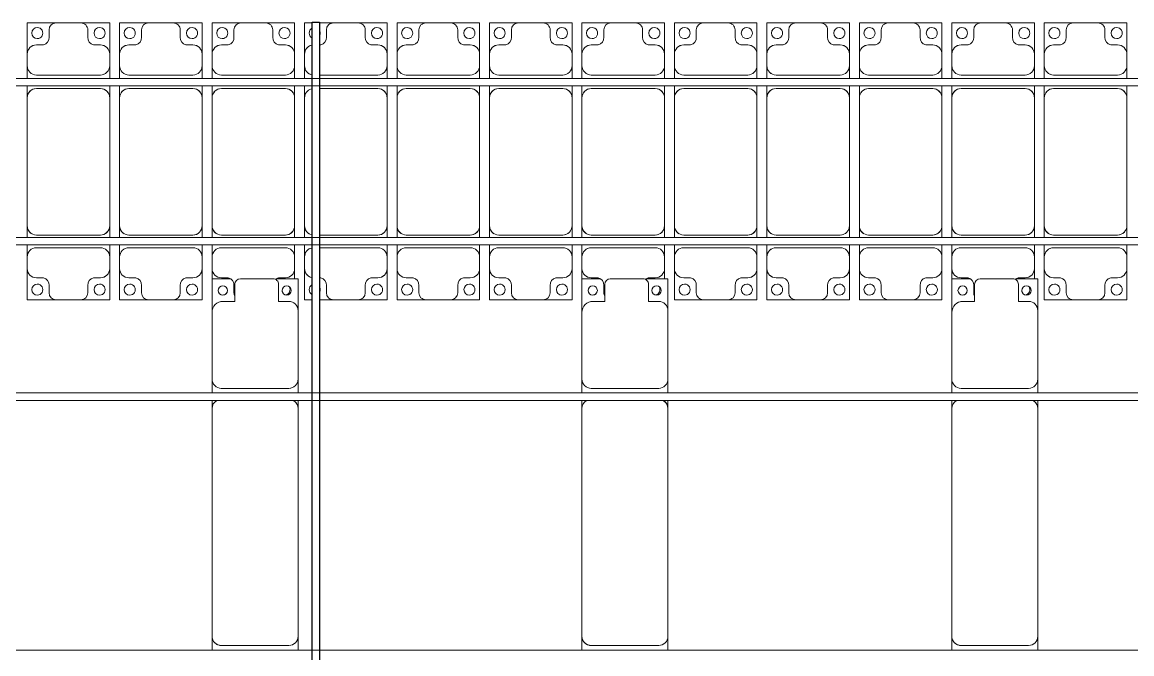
# Model space of a CAD drawing. Header units: millimetres. Extents: x -178706 to 107777, y -87310 to 933.
# Drawn here: x -126151 to -120151, y -8881 to -5467 of the extents above; entities that cross this region are included whole.
import ezdxf

# ---------------------------------------------------------------- set-up
doc = ezdxf.new("R2010")
doc.units = ezdxf.units.MM
doc.layers.add('A-GENM', color=13, linetype='Continuous', lineweight=9)
doc.layers.add('S-BEAM', color=12, linetype='Continuous', lineweight=9)

# ---------------------------------------------------------------- blocks, each defined once
blk = doc.blocks.new('Dai phao do pin - DẢI PHAO ĐỠ PIN-V23-BỐ TRÍ KHUNG KẾT CẤU BÈ PIN 04')
at = {"layer": 'A-GENM', "color": 7}
for p, q in [((67074.7, 241.6), (67149.7, 241.6)), ((68380.3, 241.6), (67149.7, 241.6)), ((68380.3, 241.6), (68424.7, 241.6)), ((68464.7, 241.6), (68539.7, 241.6)), ((68899.7, 241.6), (68539.7, 241.6)), ((68899.7, 241.6), (69082.2, 241.6)), ((69082.2, 241.6), (69082.2, 142.1)), ((67099.7, 191.6), (67099.7, -173.4)), ((68489.7, 191.6), (68489.7, -173.4)), ((68959.7, 118.2), (68959.7, 181.6)), ((69052.2, 118.2), (68959.7, 118.2)), ((69082.2, -88.2), (69082.2, 88.2)), ((68959.7, -173.4), (68959.7, -118.2)), ((68959.7, -118.2), (69052.2, -118.2)), ((69082.2, -105.4), (69082.2, -223.4)), ((67149.7, -223.4), (67074.7, -223.4)), ((67149.7, -223.4), (68380.3, -223.4)), ((68424.7, -223.4), (68380.3, -223.4)), ((68539.7, -223.4), (68464.7, -223.4)), ((68539.7, -223.4), (68909.7, -223.4)), ((69082.2, -223.4), (68909.7, -223.4))]:
    blk.add_line(p, q, dxfattribs=at)
for centre, radius, start, end in [((67149.7, 191.6), 50, 90, 180), ((68380.3, 191.6), 50, 30, 90), ((68380.3, 191.6), 50, 30, 90), ((68539.7, 191.6), 50, 90, 180), ((68899.7, 181.6), 60, 0, 90), ((67149.7, 191.6), 50, 105, 180), ((68539.7, 191.6), 50, 135, 180), ((68899.7, 181.6), 60, 0, 30), ((69018.6, 183.2), 25, 360, 180), ((69018.6, 183.2), 25, 180, 360), ((69052.2, 88.2), 30, 360, 90), ((69052.2, -88.2), 30, 270, 0), ((69052.2, -88.2), 30, 300, 330), ((67149.7, -173.4), 50, 180, 270), ((67149.7, -173.4), 50, 180, 270), ((68539.7, -173.4), 50, 180, 270), ((68539.7, -173.4), 50, 180, 225), ((68909.7, -173.4), 50, 270, 0), ((68909.7, -173.4), 50, 315, 0), ((69018.6, -161.8), 25, 360, 180), ((69018.6, -161.8), 25, 180, 360), ((69018.6, -161.8), 25, 90, 105), ((68380.3, -173.4), 50, 270, 330), ((68380.3, -173.4), 50, 285, 330)]:
    blk.add_arc(centre, radius, start, end, dxfattribs=at)
blk = doc.blocks.new('Dai phao do pin - DẢI PHAO ĐỠ PIN-V24-BỐ TRÍ KHUNG KẾT CẤU BÈ PIN 04')
at = {"layer": 'A-GENM', "color": 7}
for p, q in [((67074.7, 241.6), (67149.7, 241.6)), ((68380.3, 241.6), (67149.7, 241.6)), ((68380.3, 241.6), (68424.7, 241.6)), ((68464.7, 241.6), (68539.7, 241.6)), ((68899.7, 241.6), (68539.7, 241.6)), ((68899.7, 241.6), (69082.2, 241.6)), ((69082.2, 241.6), (69082.2, 142.1)), ((67099.7, 191.6), (67099.7, -173.4)), ((68489.7, 191.6), (68489.7, -173.4)), ((68959.7, 118.2), (68959.7, 181.6)), ((69052.2, 118.2), (68959.7, 118.2)), ((69082.2, -88.2), (69082.2, 88.2)), ((68959.7, -173.4), (68959.7, -118.2)), ((68959.7, -118.2), (69052.2, -118.2)), ((69082.2, -105.4), (69082.2, -223.4)), ((67149.7, -223.4), (67074.7, -223.4)), ((67149.7, -223.4), (68380.3, -223.4)), ((68424.7, -223.4), (68380.3, -223.4)), ((68539.7, -223.4), (68464.7, -223.4)), ((68539.7, -223.4), (68909.7, -223.4)), ((69082.2, -223.4), (68909.7, -223.4))]:
    blk.add_line(p, q, dxfattribs=at)
for centre, radius, start, end in [((67149.7, 191.6), 50, 90, 180), ((68380.3, 191.6), 50, 30, 90), ((68380.3, 191.6), 50, 30, 90), ((68539.7, 191.6), 50, 90, 180), ((68899.7, 181.6), 60, 0, 90), ((67149.7, 191.6), 50, 105, 180), ((68539.7, 191.6), 50, 135, 180), ((68899.7, 181.6), 60, 0, 30), ((69018.6, 183.2), 25, 360, 180), ((69018.6, 183.2), 25, 180, 360), ((69052.2, 88.2), 30, 360, 90), ((69052.2, -88.2), 30, 270, 0), ((69052.2, -88.2), 30, 300, 330), ((67149.7, -173.4), 50, 180, 270), ((67149.7, -173.4), 50, 180, 270), ((68539.7, -173.4), 50, 180, 270), ((68539.7, -173.4), 50, 180, 225), ((68909.7, -173.4), 50, 270, 0), ((68909.7, -173.4), 50, 315, 0), ((69018.6, -161.8), 25, 360, 180), ((69018.6, -161.8), 25, 180, 360), ((69018.6, -161.8), 25, 90, 105), ((68380.3, -173.4), 50, 270, 330), ((68380.3, -173.4), 50, 285, 330)]:
    blk.add_arc(centre, radius, start, end, dxfattribs=at)
blk = doc.blocks.new('Dai phao do pin - DẢI PHAO ĐỠ PIN-V25-BỐ TRÍ KHUNG KẾT CẤU BÈ PIN 04')
at = {"layer": 'A-GENM', "color": 7}
for p, q in [((67074.7, 241.6), (67149.7, 241.6)), ((68380.3, 241.6), (67149.7, 241.6)), ((68380.3, 241.6), (68424.7, 241.6)), ((68464.7, 241.6), (68539.7, 241.6)), ((68899.7, 241.6), (68539.7, 241.6)), ((68899.7, 241.6), (69082.2, 241.6)), ((69082.2, 241.6), (69082.2, 142.1)), ((67099.7, 191.6), (67099.7, -173.4)), ((68489.7, 191.6), (68489.7, -173.4)), ((68959.7, 118.2), (68959.7, 181.6)), ((69052.2, 118.2), (68959.7, 118.2)), ((69082.2, -88.2), (69082.2, 88.2)), ((68959.7, -173.4), (68959.7, -118.2)), ((68959.7, -118.2), (69052.2, -118.2)), ((69082.2, -105.4), (69082.2, -223.4)), ((67149.7, -223.4), (67074.7, -223.4)), ((67149.7, -223.4), (68380.3, -223.4)), ((68424.7, -223.4), (68380.3, -223.4)), ((68539.7, -223.4), (68464.7, -223.4)), ((68539.7, -223.4), (68909.7, -223.4)), ((69082.2, -223.4), (68909.7, -223.4))]:
    blk.add_line(p, q, dxfattribs=at)
for centre, radius, start, end in [((67149.7, 191.6), 50, 90, 180), ((68380.3, 191.6), 50, 30, 90), ((68380.3, 191.6), 50, 30, 90), ((68539.7, 191.6), 50, 90, 180), ((68899.7, 181.6), 60, 0, 90), ((67149.7, 191.6), 50, 105, 180), ((68539.7, 191.6), 50, 135, 180), ((68899.7, 181.6), 60, 0, 30), ((69018.6, 183.2), 25, 360, 180), ((69018.6, 183.2), 25, 180, 360), ((69052.2, 88.2), 30, 360, 90), ((69052.2, -88.2), 30, 270, 0), ((69052.2, -88.2), 30, 300, 330), ((67149.7, -173.4), 50, 180, 270), ((67149.7, -173.4), 50, 180, 270), ((68539.7, -173.4), 50, 180, 270), ((68539.7, -173.4), 50, 180, 225), ((68909.7, -173.4), 50, 270, 0), ((68909.7, -173.4), 50, 315, 0), ((69018.6, -161.8), 25, 360, 180), ((69018.6, -161.8), 25, 180, 360), ((69018.6, -161.8), 25, 90, 105), ((68380.3, -173.4), 50, 270, 330), ((68380.3, -173.4), 50, 285, 330)]:
    blk.add_arc(centre, radius, start, end, dxfattribs=at)
blk = doc.blocks.new('Dầm C52 - Dầm C52-21052-BỐ TRÍ KHUNG KẾT CẤU BÈ PIN 04')
at = {"layer": 'S-BEAM', "color": 1}
blk.add_line((63551.9, -20), (-63551.9, -20), dxfattribs=at)
blk = doc.blocks.new('Dầm C52 - Dầm C52-21053-BỐ TRÍ KHUNG KẾT CẤU BÈ PIN 04')
at = {"layer": 'S-BEAM', "color": 1}
for p, q in [((-63553.8, 20), (63553.8, 20)), ((63553.8, -20), (-63553.8, -20))]:
    blk.add_line(p, q, dxfattribs=at)
blk = doc.blocks.new('Dầm C52 - Dầm C52-21054-BỐ TRÍ KHUNG KẾT CẤU BÈ PIN 04')
at = {"layer": 'S-BEAM', "color": 1}
for p, q in [((-63555, 20), (63555, 20)), ((63555, -20), (-63555, -20))]:
    blk.add_line(p, q, dxfattribs=at)
blk = doc.blocks.new('Dầm C52 - Dầm C52-21055-BỐ TRÍ KHUNG KẾT CẤU BÈ PIN 04')
at = {"layer": 'S-BEAM', "color": 1}
for p, q in [((-63556.2, 20), (63556.2, 20)), ((63556.2, -20), (-63556.2, -20))]:
    blk.add_line(p, q, dxfattribs=at)
blk = doc.blocks.new('Dầm C52 - Hộp 40x60-15957-BỐ TRÍ KHUNG KẾT CẤU BÈ PIN 04')
at = {"layer": 'S-BEAM', "color": 3, "lineweight": 25}
for p, q in [((-37160, 20), (37160, 20)), ((37160, 20), (37160, -20)), ((37160, -20), (-37160, -20))]:
    blk.add_line(p, q, dxfattribs=at)
blk = doc.blocks.new('Dai phaodi lai - DẢI PHAO ĐI LẠI-21666-BỐ TRÍ KHUNG KẾT CẤU BÈ PIN 04')
at = {"layer": 'A-GENM', "color": 7}
for p, q in [((44776.8, 748.4), (44933.1, 748.4)), ((44776.8, 579.3), (44776.8, 748.4)), ((45066.9, 748.4), (44933.1, 748.4)), ((45066.9, 748.4), (45223.2, 748.4)), ((45223.2, 748.4), (45223.2, 579.3)), ((45276.8, 748.4), (45433.1, 748.4)), ((45276.8, 579.3), (45276.8, 748.4)), ((45566.9, 748.4), (45433.1, 748.4)), ((45566.9, 748.4), (45723.2, 748.4)), ((45723.2, 748.4), (45723.2, 579.3)), ((45776.8, 748.4), (45933.1, 748.4)), ((45776.8, 579.3), (45776.8, 748.4)), ((46066.9, 748.4), (45933.1, 748.4)), ((46066.9, 748.4), (46223.2, 748.4)), ((46223.2, 748.4), (46223.2, 579.3)), ((46276.8, 748.4), (46318.3, 748.4)), ((46276.8, 579.3), (46276.8, 748.4)), ((46358.3, 748.4), (46433.1, 748.4)), ((46566.9, 748.4), (46433.1, 748.4)), ((46566.9, 748.4), (46723.2, 748.4)), ((46723.2, 748.4), (46723.2, 579.3)), ((46776.8, 748.4), (46933.1, 748.4)), ((46776.8, 579.3), (46776.8, 748.4)), ((47066.9, 748.4), (46933.1, 748.4)), ((47066.9, 748.4), (47223.2, 748.4)), ((47223.2, 748.4), (47223.2, 579.3)), ((47276.8, 748.4), (47433.1, 748.4)), ((47276.8, 579.3), (47276.8, 748.4)), ((47566.9, 748.4), (47433.1, 748.4)), ((47566.9, 748.4), (47723.2, 748.4)), ((47723.2, 748.4), (47723.2, 579.3)), ((47776.8, 748.4), (47933.1, 748.4)), ((47776.8, 579.3), (47776.8, 748.4)), ((48066.9, 748.4), (47933.1, 748.4)), ((48066.9, 748.4), (48223.2, 748.4)), ((48223.2, 748.4), (48223.2, 579.3)), ((48276.8, 748.4), (48433.1, 748.4)), ((48276.8, 579.3), (48276.8, 748.4)), ((48566.9, 748.4), (48433.1, 748.4)), ((48566.9, 748.4), (48723.2, 748.4)), ((48723.2, 748.4), (48723.2, 579.3)), ((48776.8, 748.4), (48933.1, 748.4)), ((48776.8, 579.3), (48776.8, 748.4)), ((49066.9, 748.4), (48933.1, 748.4)), ((49066.9, 748.4), (49223.2, 748.4)), ((49223.2, 748.4), (49223.2, 579.3)), ((49276.8, 748.4), (49433.1, 748.4)), ((49276.8, 579.3), (49276.8, 748.4)), ((49566.9, 748.4), (49433.1, 748.4)), ((49566.9, 748.4), (49723.2, 748.4)), ((49723.2, 748.4), (49723.2, 579.3)), ((49776.8, 748.4), (49933.1, 748.4)), ((49776.8, 579.3), (49776.8, 748.4)), ((50066.9, 748.4), (49933.1, 748.4)), ((50066.9, 748.4), (50223.2, 748.4)), ((50223.2, 748.4), (50223.2, 579.3)), ((50276.8, 748.4), (50433.1, 748.4)), ((50276.8, 579.3), (50276.8, 748.4)), ((50566.9, 748.4), (50433.1, 748.4)), ((50566.9, 748.4), (50723.2, 748.4)), ((50723.2, 748.4), (50723.2, 579.3)), ((44895.1, 710.4), (44895.1, 670.7)), ((45104.9, 670.7), (45104.9, 710.4)), ((45395.1, 710.4), (45395.1, 670.7)), ((45604.9, 670.7), (45604.9, 710.4)), ((45895.1, 710.4), (45895.1, 670.7)), ((46104.9, 670.7), (46104.9, 710.4)), ((46395.1, 710.4), (46395.1, 670.7)), ((46604.9, 670.7), (46604.9, 710.4)), ((46895.1, 710.4), (46895.1, 670.7)), ((47104.9, 670.7), (47104.9, 710.4)), ((47395.1, 710.4), (47395.1, 670.7)), ((47604.9, 670.7), (47604.9, 710.4)), ((47895.1, 710.4), (47895.1, 670.7)), ((48104.9, 670.7), (48104.9, 710.4)), ((48395.1, 710.4), (48395.1, 670.7)), ((48604.9, 670.7), (48604.9, 710.4)), ((48895.1, 710.4), (48895.1, 670.7)), ((49104.9, 670.7), (49104.9, 710.4)), ((49395.1, 710.4), (49395.1, 670.7)), ((49604.9, 670.7), (49604.9, 710.4)), ((49895.1, 710.4), (49895.1, 670.7)), ((50104.9, 670.7), (50104.9, 710.4)), ((50395.1, 710.4), (50395.1, 670.7)), ((50604.9, 670.7), (50604.9, 710.4)), ((44864.3, 629.3), (44826.8, 629.3)), ((45173.2, 629.3), (45135.7, 629.3)), ((45364.3, 629.3), (45326.8, 629.3)), ((45673.2, 629.3), (45635.7, 629.3)), ((45864.3, 629.3), (45826.8, 629.3)), ((46173.2, 629.3), (46135.7, 629.3)), ((46364.3, 629.3), (46358.3, 629.3)), ((46673.2, 629.3), (46635.7, 629.3)), ((46864.3, 629.3), (46826.8, 629.3)), ((47173.2, 629.3), (47135.7, 629.3)), ((47364.3, 629.3), (47326.8, 629.3)), ((47673.2, 629.3), (47635.7, 629.3)), ((47864.3, 629.3), (47826.8, 629.3)), ((48173.2, 629.3), (48135.7, 629.3)), ((48364.3, 629.3), (48326.8, 629.3)), ((48673.2, 629.3), (48635.7, 629.3)), ((48864.3, 629.3), (48826.8, 629.3)), ((49173.2, 629.3), (49135.7, 629.3)), ((49364.3, 629.3), (49326.8, 629.3)), ((49673.2, 629.3), (49635.7, 629.3)), ((49864.3, 629.3), (49826.8, 629.3)), ((50173.2, 629.3), (50135.7, 629.3)), ((50364.3, 629.3), (50326.8, 629.3)), ((50673.2, 629.3), (50635.7, 629.3)), ((44776.8, 579.3), (44776.8, 516.7)), ((45223.2, 516.7), (45223.2, 579.3)), ((45276.8, 579.3), (45276.8, 516.7)), ((45723.2, 516.7), (45723.2, 579.3)), ((45776.8, 579.3), (45776.8, 516.7)), ((46223.2, 516.7), (46223.2, 579.3)), ((46276.8, 579.3), (46276.8, 516.7)), ((46723.2, 516.7), (46723.2, 579.3)), ((46776.8, 579.3), (46776.8, 516.7)), ((47223.2, 516.7), (47223.2, 579.3)), ((47276.8, 579.3), (47276.8, 516.7)), ((47723.2, 516.7), (47723.2, 579.3)), ((47776.8, 579.3), (47776.8, 516.7)), ((48223.2, 516.7), (48223.2, 579.3)), ((48276.8, 579.3), (48276.8, 516.7)), ((48723.2, 516.7), (48723.2, 579.3)), ((48776.8, 579.3), (48776.8, 516.7)), ((49223.2, 516.7), (49223.2, 579.3)), ((49276.8, 579.3), (49276.8, 516.7)), ((49723.2, 516.7), (49723.2, 579.3)), ((49776.8, 579.3), (49776.8, 516.7)), ((50223.2, 516.7), (50223.2, 579.3)), ((50276.8, 579.3), (50276.8, 516.7)), ((50723.2, 516.7), (50723.2, 579.3)), ((44776.8, 447.9), (44776.8, 516.7)), ((45223.2, 516.7), (45223.2, 447.9)), ((45276.8, 447.9), (45276.8, 516.7)), ((45723.2, 516.7), (45723.2, 447.9)), ((45776.8, 447.9), (45776.8, 516.7)), ((46223.2, 516.7), (46223.2, 447.9)), ((46276.8, 447.9), (46276.8, 516.7)), ((46723.2, 516.7), (46723.2, 447.9)), ((46776.8, 447.9), (46776.8, 516.7)), ((47223.2, 516.7), (47223.2, 447.9)), ((47276.8, 447.9), (47276.8, 516.7)), ((47723.2, 516.7), (47723.2, 447.9)), ((47776.8, 447.9), (47776.8, 516.7)), ((48223.2, 516.7), (48223.2, 447.9)), ((48276.8, 447.9), (48276.8, 516.7)), ((48723.2, 516.7), (48723.2, 447.9)), ((48776.8, 447.9), (48776.8, 516.7)), ((49223.2, 516.7), (49223.2, 447.9)), ((49276.8, 447.9), (49276.8, 516.7)), ((49723.2, 516.7), (49723.2, 447.9)), ((49776.8, 447.9), (49776.8, 516.7)), ((50223.2, 516.7), (50223.2, 447.9)), ((50276.8, 447.9), (50276.8, 516.7)), ((50723.2, 516.7), (50723.2, 447.9)), ((44826.8, 466.7), (45173.2, 466.7)), ((45326.8, 466.7), (45673.2, 466.7)), ((45826.8, 466.7), (46173.2, 466.7)), ((46358.3, 466.7), (46673.2, 466.7)), ((46826.8, 466.7), (47173.2, 466.7)), ((47326.8, 466.7), (47673.2, 466.7)), ((47826.8, 466.7), (48173.2, 466.7)), ((48326.8, 466.7), (48673.2, 466.7)), ((48826.8, 466.7), (49173.2, 466.7)), ((49326.8, 466.7), (49673.2, 466.7)), ((49826.8, 466.7), (50173.2, 466.7)), ((50326.8, 466.7), (50673.2, 466.7)), ((44776.8, 343.3), (44776.8, 407.9)), ((45173.2, 393.3), (44826.8, 393.3)), ((45223.2, 407.9), (45223.2, 343.3)), ((45276.8, 343.3), (45276.8, 407.9)), ((45673.2, 393.3), (45326.8, 393.3)), ((45723.2, 407.9), (45723.2, 343.3)), ((45776.8, 343.3), (45776.8, 407.9)), ((46173.2, 393.3), (45826.8, 393.3)), ((46223.2, 407.9), (46223.2, 343.3)), ((46276.8, 343.3), (46276.8, 407.9)), ((46673.2, 393.3), (46358.3, 393.3)), ((46723.2, 407.9), (46723.2, 343.3)), ((46776.8, 343.3), (46776.8, 407.9)), ((47173.2, 393.3), (46826.8, 393.3)), ((47223.2, 407.9), (47223.2, 343.3)), ((47276.8, 343.3), (47276.8, 407.9)), ((47673.2, 393.3), (47326.8, 393.3)), ((47723.2, 407.9), (47723.2, 343.3)), ((47776.8, 343.3), (47776.8, 407.9)), ((48173.2, 393.3), (47826.8, 393.3)), ((48223.2, 407.9), (48223.2, 343.3)), ((48276.8, 343.3), (48276.8, 407.9)), ((48673.2, 393.3), (48326.8, 393.3)), ((48723.2, 407.9), (48723.2, 343.3)), ((48776.8, 343.3), (48776.8, 407.9)), ((49173.2, 393.3), (48826.8, 393.3)), ((49223.2, 407.9), (49223.2, 343.3)), ((49276.8, 343.3), (49276.8, 407.9)), ((49673.2, 393.3), (49326.8, 393.3)), ((49723.2, 407.9), (49723.2, 343.3)), ((49776.8, 343.3), (49776.8, 407.9)), ((50173.2, 393.3), (49826.8, 393.3)), ((50223.2, 407.9), (50223.2, 343.3)), ((50276.8, 343.3), (50276.8, 407.9)), ((50673.2, 393.3), (50326.8, 393.3)), ((50723.2, 407.9), (50723.2, 343.3)), ((44776.8, 343.3), (44776.8, -348.3)), ((45223.2, -348.3), (45223.2, 343.3)), ((45276.8, 343.3), (45276.8, -348.3)), ((45723.2, -348.3), (45723.2, 343.3)), ((45776.8, 343.3), (45776.8, -348.3)), ((46223.2, -348.3), (46223.2, 343.3)), ((46276.8, 343.3), (46276.8, -348.3)), ((46723.2, -348.3), (46723.2, 343.3)), ((46776.8, 343.3), (46776.8, -348.3)), ((47223.2, -348.3), (47223.2, 343.3)), ((47276.8, 343.3), (47276.8, -348.3)), ((47723.2, -348.3), (47723.2, 343.3)), ((47776.8, 343.3), (47776.8, -348.3)), ((48223.2, -348.3), (48223.2, 343.3)), ((48276.8, 343.3), (48276.8, -348.3)), ((48723.2, -348.3), (48723.2, 343.3)), ((48776.8, 343.3), (48776.8, -348.3)), ((49223.2, -348.3), (49223.2, 343.3)), ((49276.8, 343.3), (49276.8, -348.3)), ((49723.2, -348.3), (49723.2, 343.3)), ((49776.8, 343.3), (49776.8, -348.3)), ((50223.2, -348.3), (50223.2, 343.3)), ((50276.8, 343.3), (50276.8, -348.3)), ((50723.2, -348.3), (50723.2, 343.3)), ((44776.8, -412.1), (44776.8, -348.3)), ((45223.2, -348.3), (45223.2, -412.1)), ((45276.8, -412.1), (45276.8, -348.3)), ((45723.2, -348.3), (45723.2, -412.1)), ((45776.8, -412.1), (45776.8, -348.3)), ((46223.2, -348.3), (46223.2, -412.1)), ((46276.8, -412.1), (46276.8, -348.3)), ((46723.2, -348.3), (46723.2, -412.1)), ((46776.8, -412.1), (46776.8, -348.3)), ((47223.2, -348.3), (47223.2, -412.1)), ((47276.8, -412.1), (47276.8, -348.3)), ((47723.2, -348.3), (47723.2, -412.1)), ((47776.8, -412.1), (47776.8, -348.3)), ((48223.2, -348.3), (48223.2, -412.1)), ((48276.8, -412.1), (48276.8, -348.3)), ((48723.2, -348.3), (48723.2, -412.1)), ((48776.8, -412.1), (48776.8, -348.3)), ((49223.2, -348.3), (49223.2, -412.1)), ((49276.8, -412.1), (49276.8, -348.3)), ((49723.2, -348.3), (49723.2, -412.1)), ((49776.8, -412.1), (49776.8, -348.3)), ((50223.2, -348.3), (50223.2, -412.1)), ((50276.8, -412.1), (50276.8, -348.3)), ((50723.2, -348.3), (50723.2, -412.1)), ((44826.8, -398.3), (45173.2, -398.3)), ((45326.8, -398.3), (45673.2, -398.3)), ((45826.8, -398.3), (46173.2, -398.3)), ((46358.3, -398.3), (46673.2, -398.3)), ((46826.8, -398.3), (47173.2, -398.3)), ((47326.8, -398.3), (47673.2, -398.3)), ((47826.8, -398.3), (48173.2, -398.3)), ((48326.8, -398.3), (48673.2, -398.3)), ((48826.8, -398.3), (49173.2, -398.3)), ((49326.8, -398.3), (49673.2, -398.3)), ((49826.8, -398.3), (50173.2, -398.3)), ((50326.8, -398.3), (50673.2, -398.3)), ((44776.8, -516.7), (44776.8, -452.1)), ((45173.2, -466.7), (44826.8, -466.7)), ((45223.2, -452.1), (45223.2, -516.7)), ((45276.8, -516.7), (45276.8, -452.1)), ((45673.2, -466.7), (45326.8, -466.7)), ((45723.2, -452.1), (45723.2, -516.7)), ((45776.8, -516.7), (45776.8, -452.1)), ((46173.2, -466.7), (45826.8, -466.7)), ((46223.2, -452.1), (46223.2, -516.7)), ((46276.8, -516.7), (46276.8, -452.1)), ((46673.2, -466.7), (46358.3, -466.7)), ((46723.2, -452.1), (46723.2, -516.7)), ((46776.8, -516.7), (46776.8, -452.1)), ((47173.2, -466.7), (46826.8, -466.7)), ((47223.2, -452.1), (47223.2, -516.7)), ((47276.8, -516.7), (47276.8, -452.1)), ((47673.2, -466.7), (47326.8, -466.7)), ((47723.2, -452.1), (47723.2, -516.7)), ((47776.8, -516.7), (47776.8, -452.1)), ((48173.2, -466.7), (47826.8, -466.7)), ((48223.2, -452.1), (48223.2, -516.7)), ((48276.8, -516.7), (48276.8, -452.1)), ((48673.2, -466.7), (48326.8, -466.7)), ((48723.2, -452.1), (48723.2, -516.7)), ((48776.8, -516.7), (48776.8, -452.1)), ((49173.2, -466.7), (48826.8, -466.7)), ((49223.2, -452.1), (49223.2, -516.7)), ((49276.8, -516.7), (49276.8, -452.1)), ((49673.2, -466.7), (49326.8, -466.7)), ((49723.2, -452.1), (49723.2, -516.7)), ((49776.8, -516.7), (49776.8, -452.1)), ((50173.2, -466.7), (49826.8, -466.7)), ((50223.2, -452.1), (50223.2, -516.7)), ((50276.8, -516.7), (50276.8, -452.1)), ((50673.2, -466.7), (50326.8, -466.7)), ((50723.2, -452.1), (50723.2, -516.7)), ((44776.8, -516.7), (44776.8, -579.3)), ((45223.2, -579.3), (45223.2, -516.7)), ((45276.8, -516.7), (45276.8, -579.3)), ((45723.2, -579.3), (45723.2, -516.7)), ((45776.8, -516.7), (45776.8, -579.3)), ((46223.2, -579.3), (46223.2, -516.7)), ((46276.8, -516.7), (46276.8, -579.3)), ((46723.2, -579.3), (46723.2, -516.7)), ((46776.8, -516.7), (46776.8, -579.3)), ((47223.2, -579.3), (47223.2, -516.7)), ((47276.8, -516.7), (47276.8, -579.3)), ((47723.2, -579.3), (47723.2, -516.7)), ((47776.8, -516.7), (47776.8, -579.3)), ((48223.2, -579.3), (48223.2, -516.7)), ((48276.8, -516.7), (48276.8, -579.3)), ((48723.2, -579.3), (48723.2, -516.7)), ((48776.8, -516.7), (48776.8, -579.3)), ((49223.2, -579.3), (49223.2, -516.7)), ((49276.8, -516.7), (49276.8, -579.3)), ((49723.2, -579.3), (49723.2, -516.7)), ((49776.8, -516.7), (49776.8, -579.3)), ((50223.2, -579.3), (50223.2, -516.7)), ((50276.8, -516.7), (50276.8, -579.3)), ((50723.2, -579.3), (50723.2, -516.7)), ((44776.8, -748.4), (44776.8, -579.3)), ((45223.2, -579.3), (45223.2, -748.4)), ((45276.8, -748.4), (45276.8, -579.3)), ((45723.2, -579.3), (45723.2, -748.4)), ((45776.8, -634.6), (45776.8, -579.3)), ((46223.2, -579.3), (46223.2, -637.1)), ((46276.8, -748.4), (46276.8, -579.3)), ((46723.2, -579.3), (46723.2, -748.4)), ((46776.8, -748.4), (46776.8, -579.3)), ((47223.2, -579.3), (47223.2, -748.4)), ((47276.8, -748.4), (47276.8, -579.3)), ((47723.2, -579.3), (47723.2, -748.4)), ((47776.8, -634.6), (47776.8, -579.3)), ((48223.2, -579.3), (48223.2, -637.1)), ((48276.8, -748.4), (48276.8, -579.3)), ((48723.2, -579.3), (48723.2, -748.4)), ((48776.8, -748.4), (48776.8, -579.3)), ((49223.2, -579.3), (49223.2, -748.4)), ((49276.8, -748.4), (49276.8, -579.3)), ((49723.2, -579.3), (49723.2, -748.4)), ((49776.8, -634.6), (49776.8, -579.3)), ((50223.2, -579.3), (50223.2, -637.1)), ((50276.8, -748.4), (50276.8, -579.3)), ((50723.2, -579.3), (50723.2, -748.4)), ((44826.8, -629.3), (44864.3, -629.3)), ((45135.7, -629.3), (45173.2, -629.3)), ((45326.8, -629.3), (45364.3, -629.3)), ((45635.7, -629.3), (45673.2, -629.3)), ((45826.8, -629.3), (45864.3, -629.3)), ((46135.7, -629.3), (46173.2, -629.3)), ((46358.3, -629.3), (46364.3, -629.3)), ((46635.7, -629.3), (46673.2, -629.3)), ((46826.8, -629.3), (46864.3, -629.3)), ((47135.7, -629.3), (47173.2, -629.3)), ((47326.8, -629.3), (47364.3, -629.3)), ((47635.7, -629.3), (47673.2, -629.3)), ((47826.8, -629.3), (47864.3, -629.3)), ((48135.7, -629.3), (48173.2, -629.3)), ((48326.8, -629.3), (48364.3, -629.3)), ((48635.7, -629.3), (48673.2, -629.3)), ((48826.8, -629.3), (48864.3, -629.3)), ((49135.7, -629.3), (49173.2, -629.3)), ((49326.8, -629.3), (49364.3, -629.3)), ((49635.7, -629.3), (49673.2, -629.3)), ((49826.8, -629.3), (49864.3, -629.3)), ((50135.7, -629.3), (50173.2, -629.3)), ((50326.8, -629.3), (50364.3, -629.3)), ((50635.7, -629.3), (50673.2, -629.3)), ((44895.1, -670.7), (44895.1, -710.4)), ((45104.9, -710.4), (45104.9, -670.7)), ((45395.1, -670.7), (45395.1, -710.4)), ((45604.9, -710.4), (45604.9, -670.7)), ((45895.1, -670.7), (45895.1, -710.4)), ((46395.1, -670.7), (46395.1, -710.4)), ((46604.9, -710.4), (46604.9, -670.7)), ((46895.1, -670.7), (46895.1, -710.4)), ((47104.9, -710.4), (47104.9, -670.7)), ((47395.1, -670.7), (47395.1, -710.4)), ((47604.9, -710.4), (47604.9, -670.7)), ((47895.1, -670.7), (47895.1, -710.4)), ((48395.1, -670.7), (48395.1, -710.4)), ((48604.9, -710.4), (48604.9, -670.7)), ((48895.1, -670.7), (48895.1, -710.4)), ((49104.9, -710.4), (49104.9, -670.7)), ((49395.1, -670.7), (49395.1, -710.4)), ((49604.9, -710.4), (49604.9, -670.7)), ((49895.1, -670.7), (49895.1, -710.4)), ((50395.1, -670.7), (50395.1, -710.4)), ((50604.9, -710.4), (50604.9, -670.7)), ((44933.1, -748.4), (44776.8, -748.4)), ((44933.1, -748.4), (45066.9, -748.4)), ((45223.2, -748.4), (45066.9, -748.4)), ((45433.1, -748.4), (45276.8, -748.4)), ((45433.1, -748.4), (45566.9, -748.4)), ((45723.2, -748.4), (45566.9, -748.4)), ((46318.3, -748.4), (46276.8, -748.4)), ((46433.1, -748.4), (46358.3, -748.4)), ((46433.1, -748.4), (46566.9, -748.4)), ((46723.2, -748.4), (46566.9, -748.4)), ((46933.1, -748.4), (46776.8, -748.4)), ((46933.1, -748.4), (47066.9, -748.4)), ((47223.2, -748.4), (47066.9, -748.4)), ((47433.1, -748.4), (47276.8, -748.4)), ((47433.1, -748.4), (47566.9, -748.4)), ((47723.2, -748.4), (47566.9, -748.4)), ((48433.1, -748.4), (48276.8, -748.4)), ((48433.1, -748.4), (48566.9, -748.4)), ((48723.2, -748.4), (48566.9, -748.4)), ((48933.1, -748.4), (48776.8, -748.4)), ((48933.1, -748.4), (49066.9, -748.4)), ((49223.2, -748.4), (49066.9, -748.4)), ((49433.1, -748.4), (49276.8, -748.4)), ((49433.1, -748.4), (49566.9, -748.4)), ((49723.2, -748.4), (49566.9, -748.4)), ((50433.1, -748.4), (50276.8, -748.4)), ((50433.1, -748.4), (50566.9, -748.4)), ((50723.2, -748.4), (50566.9, -748.4))]:
    blk.add_line(p, q, dxfattribs=at)
for centre, radius, start, end in [((44831.6, 693.3), 30, 90, 270), ((44831.6, 693.3), 30, 270, 90), ((44933.1, 710.4), 38, 90, 180), ((44933.1, 710.4), 38, 90, 135), ((45066.9, 710.4), 38, 360, 90), ((45066.9, 710.4), 38, 45, 90), ((45168.4, 693.3), 30, 90, 270), ((45168.4, 693.3), 30, 270, 90), ((45331.6, 693.3), 30, 90, 270), ((45331.6, 693.3), 30, 270, 90), ((45433.1, 710.4), 38, 90, 180), ((45433.1, 710.4), 38, 90, 135), ((45566.9, 710.4), 38, 360, 90), ((45566.9, 710.4), 38, 45, 90), ((45668.4, 693.3), 30, 90, 270), ((45668.4, 693.3), 30, 270, 90), ((45831.6, 693.3), 30, 90, 270), ((45831.6, 693.3), 30, 270, 90), ((45933.1, 710.4), 38, 90, 180), ((45933.1, 710.4), 38, 90, 135), ((46066.9, 710.4), 38, 360, 90), ((46066.9, 710.4), 38, 45, 90), ((46168.4, 693.3), 30, 90, 270), ((46168.4, 693.3), 30, 270, 90), ((46433.1, 710.4), 38, 90, 180), ((46433.1, 710.4), 38, 90, 130.43746), ((46566.9, 710.4), 38, 360, 90), ((46566.9, 710.4), 38, 45, 90), ((46668.4, 693.3), 30, 90, 270), ((46668.4, 693.3), 30, 270, 90), ((46831.6, 693.3), 30, 90, 270), ((46831.6, 693.3), 30, 270, 90), ((46933.1, 710.4), 38, 90, 180), ((46933.1, 710.4), 38, 90, 135), ((47066.9, 710.4), 38, 360, 90), ((47066.9, 710.4), 38, 45, 90), ((47168.4, 693.3), 30, 90, 270), ((47168.4, 693.3), 30, 270, 90), ((47331.6, 693.3), 30, 90, 270), ((47331.6, 693.3), 30, 270, 90), ((47433.1, 710.4), 38, 90, 180), ((47433.1, 710.4), 38, 90, 135), ((47566.9, 710.4), 38, 360, 90), ((47566.9, 710.4), 38, 45, 90), ((47668.4, 693.3), 30, 90, 270), ((47668.4, 693.3), 30, 270, 90), ((47831.6, 693.3), 30, 90, 270), ((47831.6, 693.3), 30, 270, 90), ((47933.1, 710.4), 38, 90, 180), ((47933.1, 710.4), 38, 90, 135), ((48066.9, 710.4), 38, 360, 90), ((48066.9, 710.4), 38, 45, 90), ((48168.4, 693.3), 30, 90, 270), ((48168.4, 693.3), 30, 270, 90), ((48331.6, 693.3), 30, 90, 270), ((48331.6, 693.3), 30, 270, 90), ((48433.1, 710.4), 38, 90, 180), ((48433.1, 710.4), 38, 90, 135), ((48566.9, 710.4), 38, 360, 90), ((48566.9, 710.4), 38, 45, 90), ((48668.4, 693.3), 30, 90, 270), ((48668.4, 693.3), 30, 270, 90), ((48831.6, 693.3), 30, 90, 270), ((48831.6, 693.3), 30, 270, 90), ((48933.1, 710.4), 38, 90, 180), ((48933.1, 710.4), 38, 90, 135), ((49066.9, 710.4), 38, 360, 90), ((49066.9, 710.4), 38, 45, 90), ((49168.4, 693.3), 30, 90, 270), ((49168.4, 693.3), 30, 270, 90), ((49331.6, 693.3), 30, 90, 270), ((49331.6, 693.3), 30, 270, 90), ((49433.1, 710.4), 38, 90, 180), ((49433.1, 710.4), 38, 90, 135), ((49566.9, 710.4), 38, 360, 90), ((49566.9, 710.4), 38, 45, 90), ((49668.4, 693.3), 30, 90, 270), ((49668.4, 693.3), 30, 270, 90), ((49831.6, 693.3), 30, 90, 270), ((49831.6, 693.3), 30, 270, 90), ((49933.1, 710.4), 38, 90, 180), ((49933.1, 710.4), 38, 90, 135), ((50066.9, 710.4), 38, 360, 90), ((50066.9, 710.4), 38, 45, 90), ((50168.4, 693.3), 30, 90, 270), ((50168.4, 693.3), 30, 270, 90), ((50331.6, 693.3), 30, 90, 270), ((50331.6, 693.3), 30, 270, 90), ((50433.1, 710.4), 38, 90, 180), ((50433.1, 710.4), 38, 90, 135), ((50566.9, 710.4), 38, 360, 90), ((50566.9, 710.4), 38, 45, 90), ((50668.4, 693.3), 30, 90, 270), ((50668.4, 693.3), 30, 270, 90), ((44855.2, 668.2), 40, 283.18854, 3.50807), ((45144.8, 668.2), 40, 176.49193, 256.81146), ((45355.2, 668.2), 40, 283.18854, 3.50807), ((45644.8, 668.2), 40, 176.49193, 256.81146), ((45855.2, 668.2), 40, 283.18854, 3.50807), ((46144.8, 668.2), 40, 176.49193, 256.81146), ((46331.6, 693.3), 30, 120, 240), ((46331.6, 693.3), 30, 345, 15), ((46355.2, 668.2), 40, 283.18854, 3.50807), ((46644.8, 668.2), 40, 176.49193, 256.81146), ((46855.2, 668.2), 40, 283.18854, 3.50807), ((47144.8, 668.2), 40, 176.49193, 256.81146), ((47355.2, 668.2), 40, 283.18854, 3.50807), ((47644.8, 668.2), 40, 176.49193, 256.81146), ((47855.2, 668.2), 40, 283.18854, 3.50807), ((48144.8, 668.2), 40, 176.49193, 256.81146), ((48355.2, 668.2), 40, 283.18854, 3.50807), ((48644.8, 668.2), 40, 176.49193, 256.81146), ((48855.2, 668.2), 40, 283.18854, 3.50807), ((49144.8, 668.2), 40, 176.49193, 256.81146), ((49355.2, 668.2), 40, 283.18854, 3.50807), ((49644.8, 668.2), 40, 176.49193, 256.81146), ((49855.2, 668.2), 40, 283.18854, 3.50807), ((50144.8, 668.2), 40, 176.49193, 256.81146), ((50355.2, 668.2), 40, 283.18854, 3.50807), ((50644.8, 668.2), 40, 176.49193, 256.81146), ((44826.8, 579.3), 50, 90, 180), ((44826.8, 579.3), 50, 90, 135), ((45173.2, 579.3), 50, 0, 90), ((45173.2, 579.3), 50, 45, 90), ((45326.8, 579.3), 50, 90, 180), ((45326.8, 579.3), 50, 90, 135), ((45673.2, 579.3), 50, 0, 90), ((45673.2, 579.3), 50, 45, 90), ((45826.8, 579.3), 50, 90, 180), ((45826.8, 579.3), 50, 90, 135), ((46173.2, 579.3), 50, 0, 90), ((46173.2, 579.3), 50, 45, 90), ((46326.8, 579.3), 50, 105, 180), ((46326.8, 579.3), 50, 105, 135), ((46673.2, 579.3), 50, 0, 90), ((46673.2, 579.3), 50, 45, 90), ((46826.8, 579.3), 50, 90, 180), ((46826.8, 579.3), 50, 90, 135), ((47173.2, 579.3), 50, 0, 90), ((47173.2, 579.3), 50, 45, 90), ((47326.8, 579.3), 50, 90, 180), ((47326.8, 579.3), 50, 90, 135), ((47673.2, 579.3), 50, 0, 90), ((47673.2, 579.3), 50, 45, 90), ((47826.8, 579.3), 50, 90, 180), ((47826.8, 579.3), 50, 90, 135), ((48173.2, 579.3), 50, 0, 90), ((48173.2, 579.3), 50, 45, 90), ((48326.8, 579.3), 50, 90, 180), ((48326.8, 579.3), 50, 90, 135), ((48673.2, 579.3), 50, 0, 90), ((48673.2, 579.3), 50, 45, 90), ((48826.8, 579.3), 50, 90, 180), ((48826.8, 579.3), 50, 90, 135), ((49173.2, 579.3), 50, 0, 90), ((49173.2, 579.3), 50, 45, 90), ((49326.8, 579.3), 50, 90, 180), ((49326.8, 579.3), 50, 90, 135), ((49673.2, 579.3), 50, 360, 90), ((49673.2, 579.3), 50, 45, 90), ((49826.8, 579.3), 50, 90, 180), ((49826.8, 579.3), 50, 90, 135), ((50173.2, 579.3), 50, 0, 90), ((50173.2, 579.3), 50, 45, 90), ((50326.8, 579.3), 50, 90, 180), ((50326.8, 579.3), 50, 90, 135), ((50673.2, 579.3), 50, 360, 90), ((50673.2, 579.3), 50, 45, 90), ((44826.8, 516.7), 50, 180, 270), ((44826.8, 516.7), 50, 225, 270), ((45173.2, 516.7), 50, 270, 360), ((45173.2, 516.7), 50, 270, 315), ((45326.8, 516.7), 50, 180, 270), ((45326.8, 516.7), 50, 225, 270), ((45673.2, 516.7), 50, 270, 360), ((45673.2, 516.7), 50, 270, 315), ((45826.8, 516.7), 50, 180, 270), ((45826.8, 516.7), 50, 225, 270), ((46173.2, 516.7), 50, 270, 0), ((46173.2, 516.7), 50, 270, 315), ((46326.8, 516.7), 50, 180, 255), ((46326.8, 516.7), 50, 225, 255), ((46673.2, 516.7), 50, 270, 0), ((46673.2, 516.7), 50, 270, 315), ((46826.8, 516.7), 50, 180, 270), ((46826.8, 516.7), 50, 225, 270), ((47173.2, 516.7), 50, 270, 0), ((47173.2, 516.7), 50, 270, 315), ((47326.8, 516.7), 50, 180, 270), ((47326.8, 516.7), 50, 225, 270), ((47673.2, 516.7), 50, 270, 0), ((47673.2, 516.7), 50, 270, 315), ((47826.8, 516.7), 50, 180, 270), ((47826.8, 516.7), 50, 225, 270), ((48173.2, 516.7), 50, 270, 0), ((48173.2, 516.7), 50, 270, 315), ((48326.8, 516.7), 50, 180, 270), ((48326.8, 516.7), 50, 225, 270), ((48673.2, 516.7), 50, 270, 0), ((48673.2, 516.7), 50, 270, 315), ((48826.8, 516.7), 50, 180, 270), ((48826.8, 516.7), 50, 225, 270), ((49173.2, 516.7), 50, 270, 0), ((49173.2, 516.7), 50, 270, 315), ((49326.8, 516.7), 50, 180, 270), ((49326.8, 516.7), 50, 225, 270), ((49673.2, 516.7), 50, 270, 0), ((49673.2, 516.7), 50, 270, 315), ((49826.8, 516.7), 50, 180, 270), ((49826.8, 516.7), 50, 225, 270), ((50173.2, 516.7), 50, 270, 0), ((50173.2, 516.7), 50, 270, 315), ((50326.8, 516.7), 50, 180, 270), ((50326.8, 516.7), 50, 225, 270), ((50673.2, 516.7), 50, 270, 0), ((50673.2, 516.7), 50, 270, 315), ((44826.8, 343.3), 50, 90, 180), ((44826.8, 343.3), 50, 105, 180), ((45173.2, 343.3), 50, 360, 90), ((45173.2, 343.3), 50, 30, 75), ((45326.8, 343.3), 50, 90, 180), ((45326.8, 343.3), 50, 105, 180), ((45673.2, 343.3), 50, 0, 90), ((45673.2, 343.3), 50, 30, 75), ((45826.8, 343.3), 50, 90, 180), ((45826.8, 343.3), 50, 105, 180), ((46173.2, 343.3), 50, 0, 90), ((46173.2, 343.3), 50, 30, 75), ((46326.8, 343.3), 50, 105, 180), ((46326.8, 343.3), 50, 105, 180), ((46673.2, 343.3), 50, 360, 90), ((46673.2, 343.3), 50, 30, 75), ((46826.8, 343.3), 50, 90, 180), ((46826.8, 343.3), 50, 155.73967, 180), ((46826.8, 343.3), 50, 105, 150), ((47173.2, 343.3), 50, 360, 90), ((47173.2, 343.3), 50, 30, 75), ((47326.8, 343.3), 50, 90, 180), ((47326.8, 343.3), 50, 105, 180), ((47673.2, 343.3), 50, 360, 90), ((47673.2, 343.3), 50, 30, 75), ((47826.8, 343.3), 50, 90, 180), ((47826.8, 343.3), 50, 105, 180), ((48173.2, 343.3), 50, 360, 90), ((48173.2, 343.3), 50, 30, 75), ((48326.8, 343.3), 50, 90, 180), ((48326.8, 343.3), 50, 105, 180), ((48673.2, 343.3), 50, 0, 90), ((48673.2, 343.3), 50, 30, 75), ((48826.8, 343.3), 50, 90, 180), ((48826.8, 343.3), 50, 105, 180), ((49173.2, 343.3), 50, 0, 90), ((49173.2, 343.3), 50, 30, 75), ((49326.8, 343.3), 50, 90, 180), ((49326.8, 343.3), 50, 105, 180), ((49673.2, 343.3), 50, 360, 90), ((49673.2, 343.3), 50, 30, 75), ((49826.8, 343.3), 50, 90, 180), ((49826.8, 343.3), 50, 105, 180), ((50173.2, 343.3), 50, 360, 90), ((50173.2, 343.3), 50, 30, 75), ((50326.8, 343.3), 50, 90, 180), ((50326.8, 343.3), 50, 105, 180), ((50673.2, 343.3), 50, 360, 90), ((50673.2, 343.3), 50, 30, 75), ((44826.8, -348.3), 50, 180, 270), ((45173.2, -348.3), 50, 270, 0), ((45326.8, -348.3), 50, 180, 270), ((45673.2, -348.3), 50, 270, 0), ((45826.8, -348.3), 50, 180, 270), ((46173.2, -348.3), 50, 270, 0), ((46326.8, -348.3), 50, 180, 255), ((46673.2, -348.3), 50, 270, 0), ((46826.8, -348.3), 50, 180, 270), ((47173.2, -348.3), 50, 270, 360), ((47326.8, -348.3), 50, 180, 270), ((47673.2, -348.3), 50, 270, 360), ((47826.8, -348.3), 50, 180, 270), ((48173.2, -348.3), 50, 270, 360), ((48326.8, -348.3), 50, 180, 270), ((48673.2, -348.3), 50, 270, 0), ((48826.8, -348.3), 50, 180, 270), ((49173.2, -348.3), 50, 270, 360), ((49326.8, -348.3), 50, 180, 270), ((49673.2, -348.3), 50, 270, 360), ((49826.8, -348.3), 50, 180, 270), ((50173.2, -348.3), 50, 270, 0), ((50326.8, -348.3), 50, 180, 270), ((50673.2, -348.3), 50, 270, 360), ((44826.8, -348.3), 50, 195, 240), ((45173.2, -348.3), 50, 270, 345), ((45326.8, -348.3), 50, 195, 240), ((45673.2, -348.3), 50, 270, 345), ((45826.8, -348.3), 50, 195, 240), ((46173.2, -348.3), 50, 270, 345), ((46326.8, -348.3), 50, 195, 240), ((46673.2, -348.3), 50, 270, 345), ((46826.8, -348.3), 50, 195, 240), ((47173.2, -348.3), 50, 270, 345), ((47326.8, -348.3), 50, 195, 240), ((47673.2, -348.3), 50, 270, 345), ((47826.8, -348.3), 50, 195, 240), ((48173.2, -348.3), 50, 270, 345), ((48326.8, -348.3), 50, 195, 240), ((48673.2, -348.3), 50, 270, 345), ((48826.8, -348.3), 50, 195, 240), ((49173.2, -348.3), 50, 270, 345), ((49326.8, -348.3), 50, 195, 240), ((49673.2, -348.3), 50, 270, 345), ((49826.8, -348.3), 50, 195, 240), ((50173.2, -348.3), 50, 270, 345), ((50326.8, -348.3), 50, 195, 240), ((50673.2, -348.3), 50, 270, 345), ((44826.8, -516.7), 50, 90, 180), ((44826.8, -516.7), 50, 90, 135), ((45173.2, -516.7), 50, 360, 90), ((45173.2, -516.7), 50, 45, 90), ((45326.8, -516.7), 50, 90, 180), ((45326.8, -516.7), 50, 90, 135), ((45673.2, -516.7), 50, 0, 90), ((45673.2, -516.7), 50, 45, 90), ((45826.8, -516.7), 50, 90, 180), ((45826.8, -516.7), 50, 90, 135), ((46173.2, -516.7), 50, 360, 90), ((46173.2, -516.7), 50, 45, 90), ((46326.8, -516.7), 50, 105, 180), ((46326.8, -516.7), 50, 105, 135), ((46673.2, -516.7), 50, 360, 90), ((46673.2, -516.7), 50, 45, 90), ((46826.8, -516.7), 50, 90, 180), ((46826.8, -516.7), 50, 90, 135), ((47173.2, -516.7), 50, 360, 90), ((47173.2, -516.7), 50, 45, 90), ((47326.8, -516.7), 50, 90, 180), ((47326.8, -516.7), 50, 90, 135), ((47673.2, -516.7), 50, 360, 90), ((47673.2, -516.7), 50, 45, 90), ((47826.8, -516.7), 50, 90, 180), ((47826.8, -516.7), 50, 90, 135), ((48173.2, -516.7), 50, 0, 90), ((48173.2, -516.7), 50, 45, 90), ((48326.8, -516.7), 50, 90, 180), ((48326.8, -516.7), 50, 90, 135), ((48673.2, -516.7), 50, 0, 90), ((48673.2, -516.7), 50, 45, 90), ((48826.8, -516.7), 50, 90, 180), ((48826.8, -516.7), 50, 90, 135), ((49173.2, -516.7), 50, 360, 90), ((49173.2, -516.7), 50, 45, 90), ((49326.8, -516.7), 50, 90, 180), ((49326.8, -516.7), 50, 90, 135), ((49673.2, -516.7), 50, 360, 90), ((49673.2, -516.7), 50, 45, 90), ((49826.8, -516.7), 50, 90, 180), ((49826.8, -516.7), 50, 90, 135), ((50173.2, -516.7), 50, 360, 90), ((50173.2, -516.7), 50, 45, 90), ((50326.8, -516.7), 50, 90, 180), ((50326.8, -516.7), 50, 90, 135), ((50673.2, -516.7), 50, 360, 90), ((50673.2, -516.7), 50, 45, 90), ((44826.8, -579.3), 50, 180, 270), ((45173.2, -579.3), 50, 270, 360), ((45326.8, -579.3), 50, 180, 270), ((45673.2, -579.3), 50, 270, 360), ((45826.8, -579.3), 50, 180, 270), ((46173.2, -579.3), 50, 270, 360), ((46326.8, -579.3), 50, 180, 255), ((46673.2, -579.3), 50, 270, 360), ((46826.8, -579.3), 50, 180, 270), ((47173.2, -579.3), 50, 270, 360), ((47326.8, -579.3), 50, 180, 270), ((47673.2, -579.3), 50, 270, 360), ((47826.8, -579.3), 50, 180, 270), ((48173.2, -579.3), 50, 270, 0), ((48326.8, -579.3), 50, 180, 270), ((48673.2, -579.3), 50, 270, 360), ((48826.8, -579.3), 50, 180, 270), ((49173.2, -579.3), 50, 270, 360), ((49326.8, -579.3), 50, 180, 270), ((49673.2, -579.3), 50, 270, 360), ((49826.8, -579.3), 50, 180, 270), ((50173.2, -579.3), 50, 270, 360), ((50326.8, -579.3), 50, 180, 270), ((50673.2, -579.3), 50, 270, 0), ((44826.8, -579.3), 50, 225, 270), ((44855.2, -668.2), 40, 356.49193, 76.81146), ((45144.8, -668.2), 40, 103.18854, 183.50807), ((45173.2, -579.3), 50, 270, 315), ((45326.8, -579.3), 50, 225, 270), ((45355.2, -668.2), 40, 356.49193, 76.81146), ((45644.8, -668.2), 40, 103.18854, 183.50807), ((45673.2, -579.3), 50, 270, 315), ((45826.8, -579.3), 50, 225, 270), ((45855.2, -668.2), 40, 356.49193, 76.81146), ((46144.8, -668.2), 40, 103.18854, 129.96172), ((46173.2, -579.3), 50, 270, 315), ((46326.8, -579.3), 50, 225, 255), ((46355.2, -668.2), 40, 356.49193, 76.81146), ((46644.8, -668.2), 40, 103.18854, 183.50807), ((46673.2, -579.3), 50, 270, 315), ((46826.8, -579.3), 50, 225, 270), ((46855.2, -668.2), 40, 356.49193, 76.81146), ((47144.8, -668.2), 40, 103.18854, 183.50807), ((47173.2, -579.3), 50, 270, 315), ((47326.8, -579.3), 50, 225, 270), ((47355.2, -668.2), 40, 356.49193, 76.81146), ((47644.8, -668.2), 40, 103.18854, 183.50807), ((47673.2, -579.3), 50, 270, 315), ((47826.8, -579.3), 50, 225, 270), ((47855.2, -668.2), 40, 356.49193, 76.81146), ((48144.8, -668.2), 40, 103.18854, 129.96172), ((48173.2, -579.3), 50, 270, 315), ((48326.8, -579.3), 50, 225, 270), ((48355.2, -668.2), 40, 356.49193, 76.81146), ((48644.8, -668.2), 40, 103.18854, 183.50807), ((48673.2, -579.3), 50, 270, 315), ((48826.8, -579.3), 50, 225, 270), ((48855.2, -668.2), 40, 356.49193, 76.81146), ((49144.8, -668.2), 40, 103.18854, 183.50807), ((49173.2, -579.3), 50, 270, 315), ((49326.8, -579.3), 50, 225, 270), ((49355.2, -668.2), 40, 356.49193, 76.81146), ((49644.8, -668.2), 40, 103.18854, 183.50807), ((49673.2, -579.3), 50, 270, 315), ((49826.8, -579.3), 50, 225, 270), ((49855.2, -668.2), 40, 356.49193, 76.81146), ((50144.8, -668.2), 40, 103.18854, 129.96172), ((50173.2, -579.3), 50, 270, 315), ((50326.8, -579.3), 50, 225, 270), ((50355.2, -668.2), 40, 356.49193, 76.81146), ((50644.8, -668.2), 40, 103.18854, 183.50807), ((50673.2, -579.3), 50, 270, 315), ((44831.6, -693.3), 30, 90, 270), ((44831.6, -693.3), 30, 270, 90), ((44933.1, -710.4), 38, 180, 270), ((45066.9, -710.4), 38, 270, 360), ((45168.4, -693.3), 30, 90, 270), ((45168.4, -693.3), 30, 270, 90), ((45331.6, -693.3), 30, 90, 270), ((45331.6, -693.3), 30, 270, 90), ((45433.1, -710.4), 38, 180, 270), ((45566.9, -710.4), 38, 270, 360), ((45668.4, -693.3), 30, 90, 270), ((45668.4, -693.3), 30, 270, 90), ((45831.6, -693.3), 30, 285, 330), ((45933.1, -710.4), 38, 180, 209.7798), ((46168.4, -693.3), 30, 285, 30), ((46331.6, -693.3), 30, 120, 240), ((46331.6, -693.3), 30, 345, 15), ((46433.1, -710.4), 38, 180, 270), ((46566.9, -710.4), 38, 270, 360), ((46668.4, -693.3), 30, 90, 270), ((46668.4, -693.3), 30, 270, 90), ((46831.6, -693.3), 30, 90, 270), ((46831.6, -693.3), 30, 270, 90), ((46933.1, -710.4), 38, 180, 270), ((47066.9, -710.4), 38, 270, 360), ((47168.4, -693.3), 30, 90, 270), ((47168.4, -693.3), 30, 270, 90), ((47331.6, -693.3), 30, 90, 270), ((47331.6, -693.3), 30, 270, 90), ((47433.1, -710.4), 38, 180, 270), ((47566.9, -710.4), 38, 270, 360), ((47668.4, -693.3), 30, 90, 270), ((47668.4, -693.3), 30, 270, 90), ((47831.6, -693.3), 30, 285, 330), ((47933.1, -710.4), 38, 180, 209.7798), ((48168.4, -693.3), 30, 285, 30), ((48331.6, -693.3), 30, 90, 270), ((48331.6, -693.3), 30, 270, 90), ((48433.1, -710.4), 38, 180, 270), ((48566.9, -710.4), 38, 270, 360), ((48668.4, -693.3), 30, 90, 270), ((48668.4, -693.3), 30, 270, 90), ((48831.6, -693.3), 30, 90, 270), ((48831.6, -693.3), 30, 270, 90), ((48933.1, -710.4), 38, 180, 270), ((49066.9, -710.4), 38, 270, 360), ((49168.4, -693.3), 30, 90, 270), ((49168.4, -693.3), 30, 270, 90), ((49331.6, -693.3), 30, 90, 270), ((49331.6, -693.3), 30, 270, 90), ((49433.1, -710.4), 38, 180, 270), ((49566.9, -710.4), 38, 270, 360), ((49668.4, -693.3), 30, 90, 270), ((49668.4, -693.3), 30, 270, 90), ((49831.6, -693.3), 30, 285, 330), ((49933.1, -710.4), 38, 180, 209.7798), ((50168.4, -693.3), 30, 285, 30), ((50331.6, -693.3), 30, 90, 270), ((50331.6, -693.3), 30, 270, 90), ((50433.1, -710.4), 38, 180, 270), ((50566.9, -710.4), 38, 270, 360), ((50668.4, -693.3), 30, 90, 270), ((50668.4, -693.3), 30, 270, 90), ((44933.1, -710.4), 38, 225, 270), ((45066.9, -710.4), 38, 270, 315), ((45433.1, -710.4), 38, 225, 270), ((45566.9, -710.4), 38, 270, 315), ((46433.1, -710.4), 38, 229.55741, 270), ((46566.9, -710.4), 38, 270, 315), ((46933.1, -710.4), 38, 225, 270), ((47066.9, -710.4), 38, 270, 315), ((47433.1, -710.4), 38, 225, 270), ((47566.9, -710.4), 38, 270, 315), ((48433.1, -710.4), 38, 225, 270), ((48566.9, -710.4), 38, 270, 315), ((48933.1, -710.4), 38, 225, 270), ((49066.9, -710.4), 38, 270, 315), ((49433.1, -710.4), 38, 225, 270), ((49566.9, -710.4), 38, 270, 315), ((50433.1, -710.4), 38, 225, 270), ((50566.9, -710.4), 38, 270, 315)]:
    blk.add_arc(centre, radius, start, end, dxfattribs=at)
blk = doc.blocks.new('HOBANMONG_BEPIN 4_rvt-1-BỐ TRÍ KHUNG KẾT CẤU BÈ PIN 04')
at = {"layer": 'A-GENM', "color": 3, "lineweight": 25}
for name, p, rotation in [('Dai phaodi lai - DẢI PHAO ĐI LẠI-21666-BỐ TRÍ KHUNG KẾT CẤU BÈ PIN 04', (-170900.6, -6219.3), 0.0001043351917741), ('Dai phao do pin - DẢI PHAO ĐỠ PIN-V23-BỐ TRÍ KHUNG KẾT CẤU BÈ PIN 04', (-124882.2, -75935.9), 90.00010434022407), ('Dai phao do pin - DẢI PHAO ĐỠ PIN-V24-BỐ TRÍ KHUNG KẾT CẤU BÈ PIN 04', (-122882.2, -75935.9), 90.00010434022407), ('Dai phao do pin - DẢI PHAO ĐỠ PIN-V25-BỐ TRÍ KHUNG KẾT CẤU BÈ PIN 04', (-120882.2, -75935.9), 90.00010434022407)]:
    blk.add_blockref(name, p, dxfattribs=dict(at, rotation=rotation))
at = {"layer": 'S-BEAM', "color": 3, "lineweight": 25}
for name, p, rotation in [('Dầm C52 - Hộp 40x60-15957-BỐ TRÍ KHUNG KẾT CẤU BÈ PIN 04', (-124562.2, -42627), 90.00010434022374), ('Dầm C52 - Dầm C52-21055-BỐ TRÍ KHUNG KẾT CẤU BÈ PIN 04', (-108056.5, -5791.2), 180.0001043386848), ('Dầm C52 - Dầm C52-21054-BỐ TRÍ KHUNG KẾT CẤU BÈ PIN 04', (-108055.3, -6651.2), 180.0001043386848), ('Dầm C52 - Dầm C52-21053-BỐ TRÍ KHUNG KẾT CẤU BÈ PIN 04', (-108054.1, -7491.2), 180.0001043386848), ('Dầm C52 - Dầm C52-21052-BỐ TRÍ KHUNG KẾT CẤU BÈ PIN 04', (-108052.2, -8881.2), 180.0001043386848)]:
    blk.add_blockref(name, p, dxfattribs=dict(at, rotation=rotation))

msp = doc.modelspace()

# ---------------------------------------------------------------- block references
at = {"lineweight": 5}
msp.add_blockref('HOBANMONG_BEPIN 4_rvt-1-BỐ TRÍ KHUNG KẾT CẤU BÈ PIN 04', (0, 0), dxfattribs=at)

doc.saveas('drawing.dxf')
